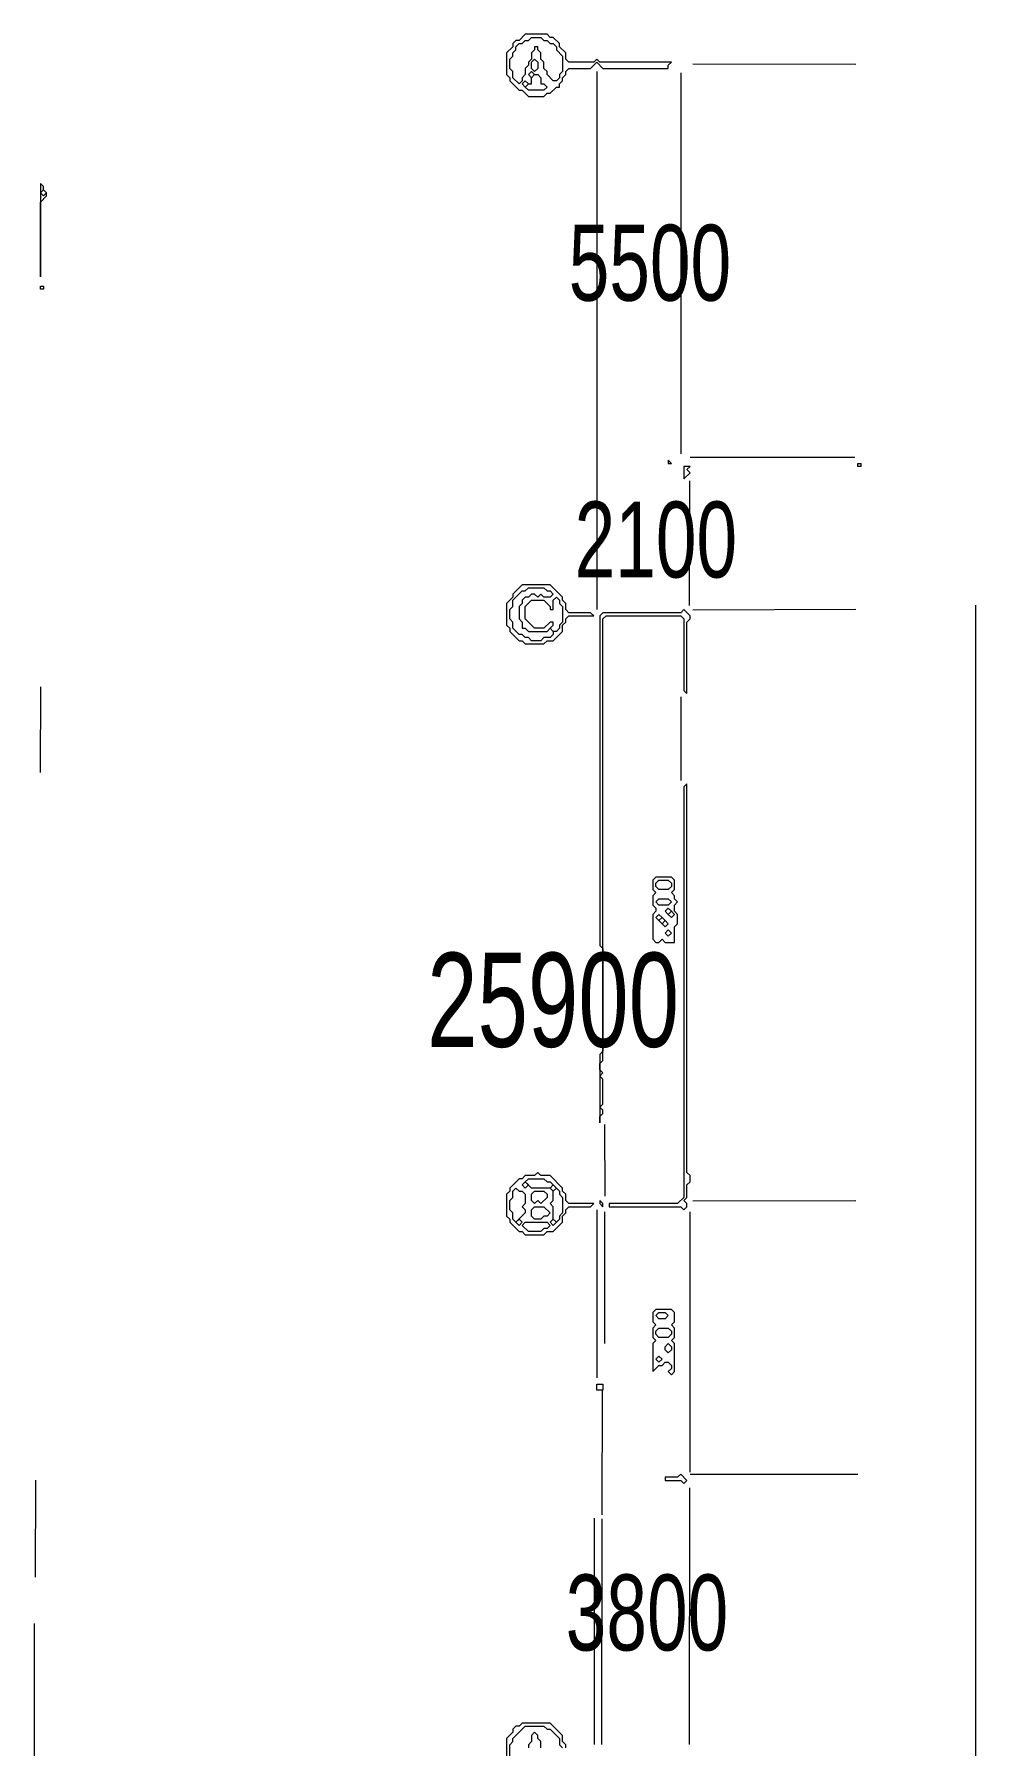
# Model space of a CAD drawing. Extents: x 10 to 1972, y 10 to 1392.
# Drawn here: x 20 to 323, y 510 to 1060 of the extents above; entities that cross this region are included whole.
import ezdxf

# ---------------------------------------------------------------- set-up
doc = ezdxf.new("R2010")
doc.units = 0
for name, color, linetype, lineweight in [('OCR_TEXT', 6, 'Continuous', 0), ('TRACE_CURVE', 6, 'Continuous', 0), ('TRACE_STRAIGHT', 5, 'Continuous', 0), ('TRACE_TEXT_SYMBOL', 6, 'Continuous', 0)]:
    doc.layers.add(name, color=color, linetype=linetype, lineweight=lineweight)
doc.styles.add('wqy-unicode', font='wqy-unicode.lff')

msp = doc.modelspace()

# ---------------------------------------------------------------- linework, layer by layer
at = {"layer": 'TRACE_CURVE', "color": 6}
for points in [[(229, 875), (228, 874), (203, 874), (202, 873), (202, 767), (203, 766), (203, 733), (202, 732), (202, 710), (202, 712), (203, 713), (203, 714), (202, 715), (203, 716), (203, 724), (202, 725), (203, 726), (202, 727), (202, 729), (203, 730), (203, 872), (204, 873), (228, 873), (229, 872), (229, 849), (230, 848), (230, 871), (231, 872), (231, 873)], [(230, 819), (229, 818), (229, 686), (227, 684), (205, 684), (205, 683), (228, 683), (229, 682), (230, 683), (230, 684), (229, 685), (230, 686), (230, 690), (231, 691), (231, 693), (230, 694)]]:
    msp.add_lwpolyline(points, close=True, dxfattribs=at)
at = {"layer": 'TRACE_STRAIGHT', "color": 5}
for p, q in [((201, 1048), (201, 875)), ((228.15, 925.12), (228.2, 1047.62)), ((231.88, 1050.48), (284.38, 1050.41)), ((231, 924), (284, 924)), ((230.84, 876.37), (230.96, 916.38)), ((231.87, 874.88), (284.38, 875.12)), ((322.93, 445.12), (322.94, 876.38)), ((22.04, 822.62), (22.09, 850.12)), ((228, 847), (228, 820)), ((203.53, 709.45), (203.64, 686.37)), ((231.87, 684.93), (284.38, 684.99)), ((201, 682), (201, 628)), ((203.55, 639.06), (203.61, 681.37)), ((230.89, 681.38), (230.89, 597.62)), ((202.73, 583.88), (202.81, 623.88)), ((20.46, 563.88), (20.47, 595.13)), ((231, 597), (285, 597)), ((230.88, 510.12), (230.9, 592.63)), ((200.15, 582.88), (200.16, 510.12)), ((202.64, 510.12), (202.71, 582.63)), ((20, 549), (20, 493))]:
    msp.add_line(p, q, dxfattribs=at)
at = {"layer": 'TRACE_TEXT_SYMBOL', "color": 6}
for points in [[(178, 1060), (176, 1058), (175, 1058), (174, 1057), (174, 1056), (172, 1054), (172, 1047), (173, 1046), (173, 1045), (176, 1042), (177, 1042), (179, 1040), (184, 1040), (185, 1041), (186, 1041), (188, 1043), (189, 1043), (189, 1044), (190, 1045), (190, 1046), (191, 1047), (191, 1048), (192, 1049), (199, 1049), (201, 1051), (203, 1049), (224, 1049), (224, 1050), (225, 1051), (202, 1051), (201, 1052), (200, 1051), (192, 1051), (191, 1052), (191, 1054), (189, 1056), (189, 1057), (187, 1059), (186, 1059), (185, 1060)], [(179, 1058), (180, 1059), (183, 1059), (184, 1058), (185, 1058), (186, 1057), (187, 1057), (188, 1056), (188, 1055), (190, 1053), (190, 1048), (189, 1047), (189, 1046), (188, 1045), (187, 1045), (185, 1047), (185, 1048), (184, 1049), (184, 1051), (183, 1052), (183, 1054), (182, 1055), (182, 1056), (181, 1056), (181, 1055), (180, 1054), (180, 1052), (179, 1051), (179, 1050), (178, 1049), (178, 1047), (177, 1046), (177, 1045), (176, 1044), (174, 1046), (174, 1048), (173, 1049), (173, 1052), (174, 1053), (174, 1054), (175, 1055), (175, 1056), (176, 1057), (177, 1057), (178, 1058)], [(180, 1051), (181, 1052), (182, 1051), (182, 1049), (181, 1048), (180, 1049)], [(180, 1046), (181, 1047), (182, 1047), (183, 1046), (183, 1044), (184, 1044), (185, 1043), (184, 1042), (179, 1042), (178, 1043), (179, 1044), (180, 1044)], [(179, 1047), (180, 1048), (181, 1047), (180, 1046)], [(177, 1044), (178, 1045), (179, 1044), (178, 1043)], [(22, 1012), (22, 982), (22, 1006), (24, 1008), (24, 1009), (23, 1010), (23, 1011)], [(22, 1009), (23, 1010), (24, 1009), (23, 1008)], [(22, 979), (23, 979), (23, 978), (22, 978)], [(224, 923), (224, 922), (225, 922)], [(229, 921), (229, 917), (231, 919), (230, 920), (231, 921)], [(285, 922), (286, 922), (286, 921), (285, 921)], [(177, 883), (174, 880), (174, 879), (172, 877), (172, 870), (173, 869), (173, 868), (176, 865), (177, 865), (178, 864), (184, 864), (185, 865), (187, 865), (190, 868), (190, 870), (191, 871), (191, 872), (192, 873), (200, 873), (199, 874), (192, 874), (191, 875), (191, 877), (190, 878), (190, 879), (186, 883)], [(178, 881), (179, 882), (184, 882), (185, 881), (186, 881), (187, 880), (186, 879), (184, 879), (183, 880), (182, 879), (181, 880), (180, 880), (179, 879), (178, 879), (177, 878), (177, 877), (176, 876), (176, 872), (177, 871), (177, 869), (178, 869), (179, 868), (185, 868), (186, 869), (187, 868), (187, 867), (186, 866), (184, 866), (183, 865), (180, 865), (179, 866), (178, 866), (177, 867), (176, 867), (174, 869), (174, 871), (173, 872), (173, 875), (174, 876), (174, 878), (177, 881)], [(187, 878), (188, 879), (189, 878), (189, 877), (190, 876), (190, 871), (189, 870), (189, 869), (188, 868), (187, 868), (186, 869), (187, 870), (187, 871), (186, 871), (184, 869), (181, 869), (178, 872), (178, 876), (180, 878), (184, 878), (186, 876), (186, 875), (187, 875)], [(220, 789), (219, 788), (219, 785), (220, 784), (219, 783), (219, 780), (220, 779), (220, 778), (219, 777), (219, 769), (220, 768), (221, 768), (222, 769), (223, 768), (226, 768), (226, 773), (227, 774), (227, 777), (226, 778), (226, 780), (227, 781), (226, 782), (226, 783), (225, 784), (226, 785), (226, 788), (225, 789)], [(220, 787), (221, 788), (224, 788), (225, 787), (225, 786), (224, 785), (221, 785), (220, 786)], [(220, 781), (221, 782), (224, 782), (225, 781), (224, 780), (221, 780)], [(220, 776), (221, 777), (222, 776), (221, 775)], [(221, 775), (222, 776), (223, 775), (222, 774)], [(223, 778), (224, 779), (225, 778), (224, 777)], [(224, 777), (225, 778), (226, 777), (225, 776)], [(222, 774), (223, 775), (224, 774), (223, 773)], [(223, 771), (224, 772), (225, 771), (224, 770)], [(182, 694), (181, 693), (178, 693), (177, 692), (176, 692), (173, 689), (173, 688), (172, 687), (172, 680), (173, 679), (173, 678), (176, 675), (177, 675), (178, 674), (184, 674), (185, 675), (187, 675), (190, 678), (190, 680), (191, 681), (191, 682), (192, 683), (199, 683), (200, 684), (192, 684), (191, 685), (191, 687), (190, 688), (190, 689), (186, 693), (183, 693)], [(174, 688), (175, 689), (176, 688), (177, 688), (178, 687), (178, 684), (177, 683), (178, 682), (178, 681), (175, 678), (174, 679), (174, 681), (173, 682), (173, 685), (174, 686)], [(177, 690), (178, 691), (179, 690), (178, 689)], [(178, 691), (179, 692), (184, 692), (185, 691), (186, 691), (187, 690), (186, 689), (180, 689)], [(180, 687), (181, 688), (184, 688), (185, 687), (185, 686), (183, 684), (182, 685), (181, 684), (180, 685)], [(186, 689), (187, 690), (188, 689), (187, 688)], [(187, 688), (188, 689), (189, 688), (189, 687), (190, 686), (190, 681), (189, 680), (189, 679), (188, 678), (187, 679), (187, 683), (186, 684), (187, 685)], [(180, 682), (181, 683), (184, 683), (186, 681), (185, 680), (184, 680), (183, 679), (181, 679), (180, 680)], [(202, 685), (202, 684), (203, 683), (203, 684)], [(175, 678), (176, 679), (177, 678), (176, 677)], [(177, 677), (178, 678), (185, 678), (186, 677), (185, 676), (184, 676), (183, 675), (179, 675)], [(186, 678), (187, 679), (188, 678), (187, 677)], [(220, 650), (219, 649), (219, 646), (220, 645), (219, 644), (219, 641), (220, 640), (219, 639), (219, 630), (221, 632), (222, 632), (223, 633), (224, 633), (225, 632), (225, 631), (224, 630), (225, 629), (226, 630), (226, 639), (225, 640), (226, 641), (226, 644), (225, 645), (226, 646), (226, 649), (225, 650)], [(220, 648), (221, 649), (223, 649), (224, 648), (223, 647), (221, 647)], [(220, 643), (221, 644), (224, 644), (225, 643), (225, 642), (224, 641), (221, 641), (220, 642)], [(223, 638), (224, 639), (225, 638), (225, 637), (224, 636), (223, 637)], [(220, 634), (221, 635), (222, 634), (221, 633)], [(201, 626), (203, 626), (203, 624), (201, 624)], [(228, 597), (227, 596), (223, 596), (223, 595), (228, 595), (229, 594), (230, 595)]]:
    msp.add_lwpolyline(points, close=True, dxfattribs=at)
for points in [[(191, 509), (191, 510), (190, 511), (190, 513), (186, 517), (177, 517), (176, 516), (175, 516), (174, 515), (174, 514), (172, 512), (172, 503)], [(173, 505), (173, 510), (174, 511), (174, 512), (178, 516), (184, 516), (185, 515), (186, 515), (189, 512), (189, 510), (190, 509)], [(183, 509), (183, 511), (182, 512), (182, 513), (181, 514), (180, 513), (180, 511), (179, 510), (179, 509)]]:
    msp.add_lwpolyline(points, dxfattribs=at)

# ---------------------------------------------------------------- texts
at = {"layer": 'OCR_TEXT', "color": 6, "style": 'wqy-unicode', "width": 0.72}
for s, height, p in [('5500', 24.403, (191.97, 974.33)), ('2100', 24.403, (193.88, 885.33)), ('25900', 30.26, (146.45, 734.4)), ('3800', 24.403, (191.02, 540.33))]:
    msp.add_text(s, height=height, dxfattribs=at).set_placement(p)

doc.saveas('drawing.dxf')
